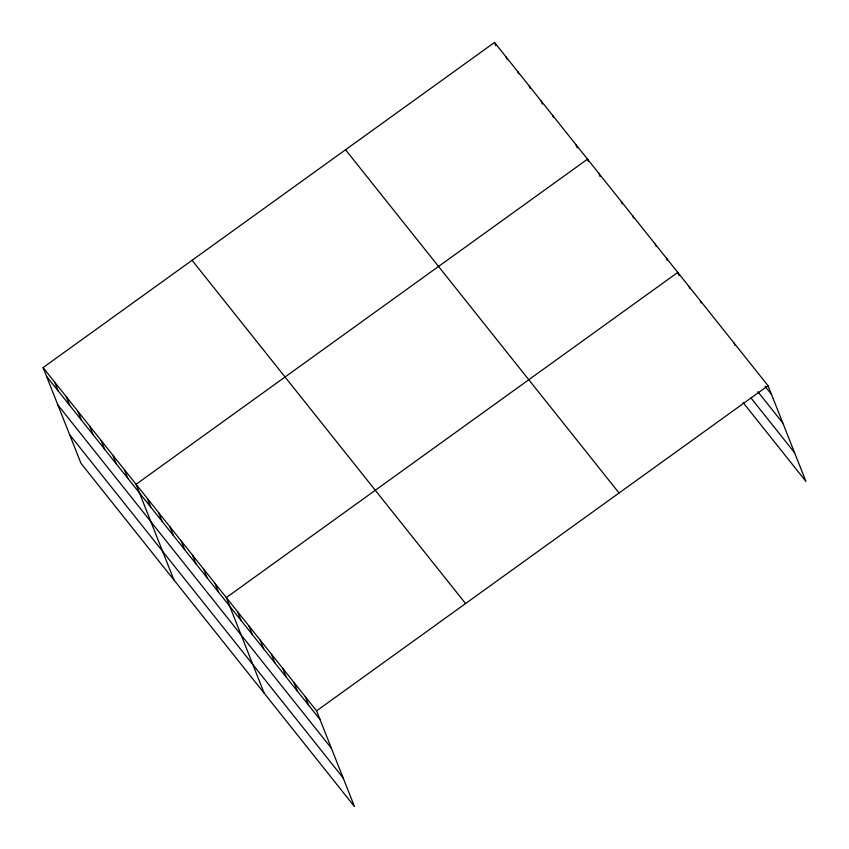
<?xml version="1.0" encoding="UTF-8"?>
<svg xmlns="http://www.w3.org/2000/svg" width="849" height="849" viewBox="0 0 849 849"><rect width="100%" height="100%" fill="white"/><g stroke="black" fill="none" stroke-linecap="round" stroke-linejoin="round"><path stroke-width="1.27" d="M43.076 367.606L316.581 710.857L354.479 806.55L80.963 463.299L43.076 367.606L494.521 42.45L768.037 385.701L805.924 481.394L743.066 402.511M316.581 710.857L768.037 385.701M765.034 386.295L771.476 394.382M757.87 391.739L782.852 423.099M751.047 398.064L794.558 452.676M345.543 149.753L619.059 493.004M192.054 260.303L465.57 603.554M46.515 376.287L320.02 719.538M57.881 405.005L331.397 748.256M69.586 434.592L343.102 777.833M734.194 343.219L735.054 345.394M700.351 300.748L701.21 302.913M689.059 286.591L689.919 288.756M679.073 275.681L677.778 272.423L226.322 597.579L264.209 693.283M666.497 258.266L667.356 260.441M655.216 244.109L656.075 246.284M632.654 215.795L633.513 217.96M621.372 201.627L622.232 203.802M598.8 173.313L600.094 176.571M588.378 161.321L587.519 159.156L136.063 484.312L173.949 580.005M575.898 144.563L577.182 147.822M552.646 115.39L553.506 117.565M541.025 100.798L542.309 104.056M529.394 86.216L530.254 88.381M517.773 71.624L518.633 73.799M506.153 57.042L507.012 59.207M494.521 42.45L495.816 45.708M305.3 696.7L308.739 705.381M294.019 682.543L297.458 691.224M282.738 668.375L286.177 677.067M271.457 654.218L274.896 662.91M260.176 640.061L263.615 648.742M248.895 625.904L252.333 634.585M237.614 611.747L241.052 620.428M215.041 583.422L218.48 592.114M203.76 569.265L207.198 577.946M192.479 555.108L195.917 563.789M181.198 540.951L184.636 549.632M169.917 526.794L173.355 535.475M158.636 512.626L162.074 521.318M147.344 498.469L150.782 507.161M124.442 469.72L127.881 478.412M112.821 455.138L116.26 463.819M101.19 440.546L104.629 449.238M89.57 425.965L93.008 434.646M77.949 411.372L81.387 420.053M66.318 396.78L69.756 405.472M54.697 382.199L58.135 390.88"/></g></svg>
